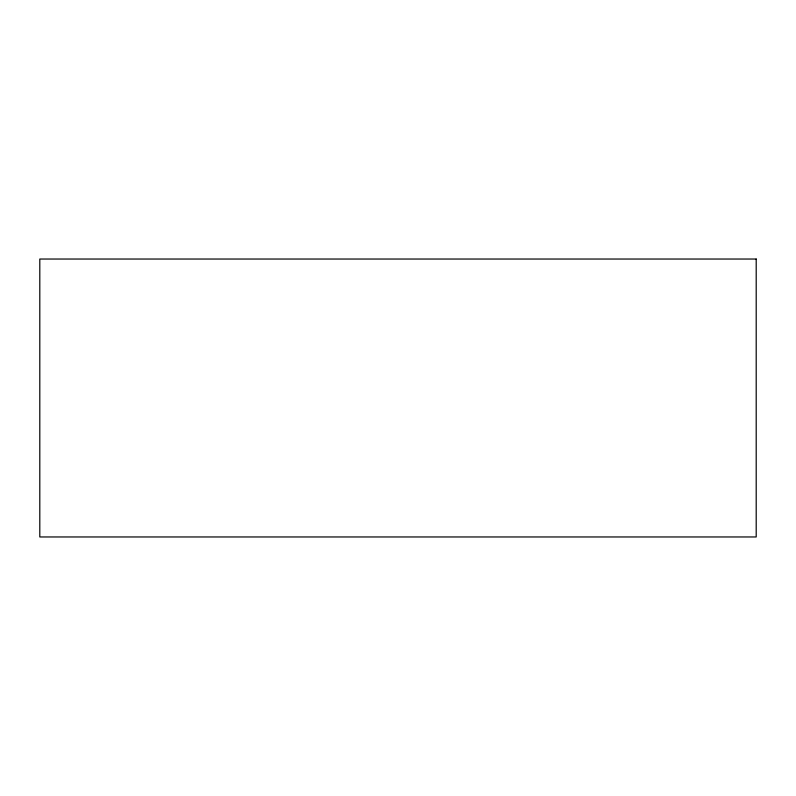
<?xml version="1.0" encoding="UTF-8"?>
<svg xmlns="http://www.w3.org/2000/svg" width="796" height="796" viewBox="0 0 796 796"><rect width="100%" height="100%" fill="white"/><g stroke="black" fill="none" stroke-linecap="round" stroke-linejoin="round"><path stroke-width="1.19" d="M756.2 259.038L39.8 259.038L39.8 536.962L756.2 536.962L756.2 259.038"/></g></svg>
